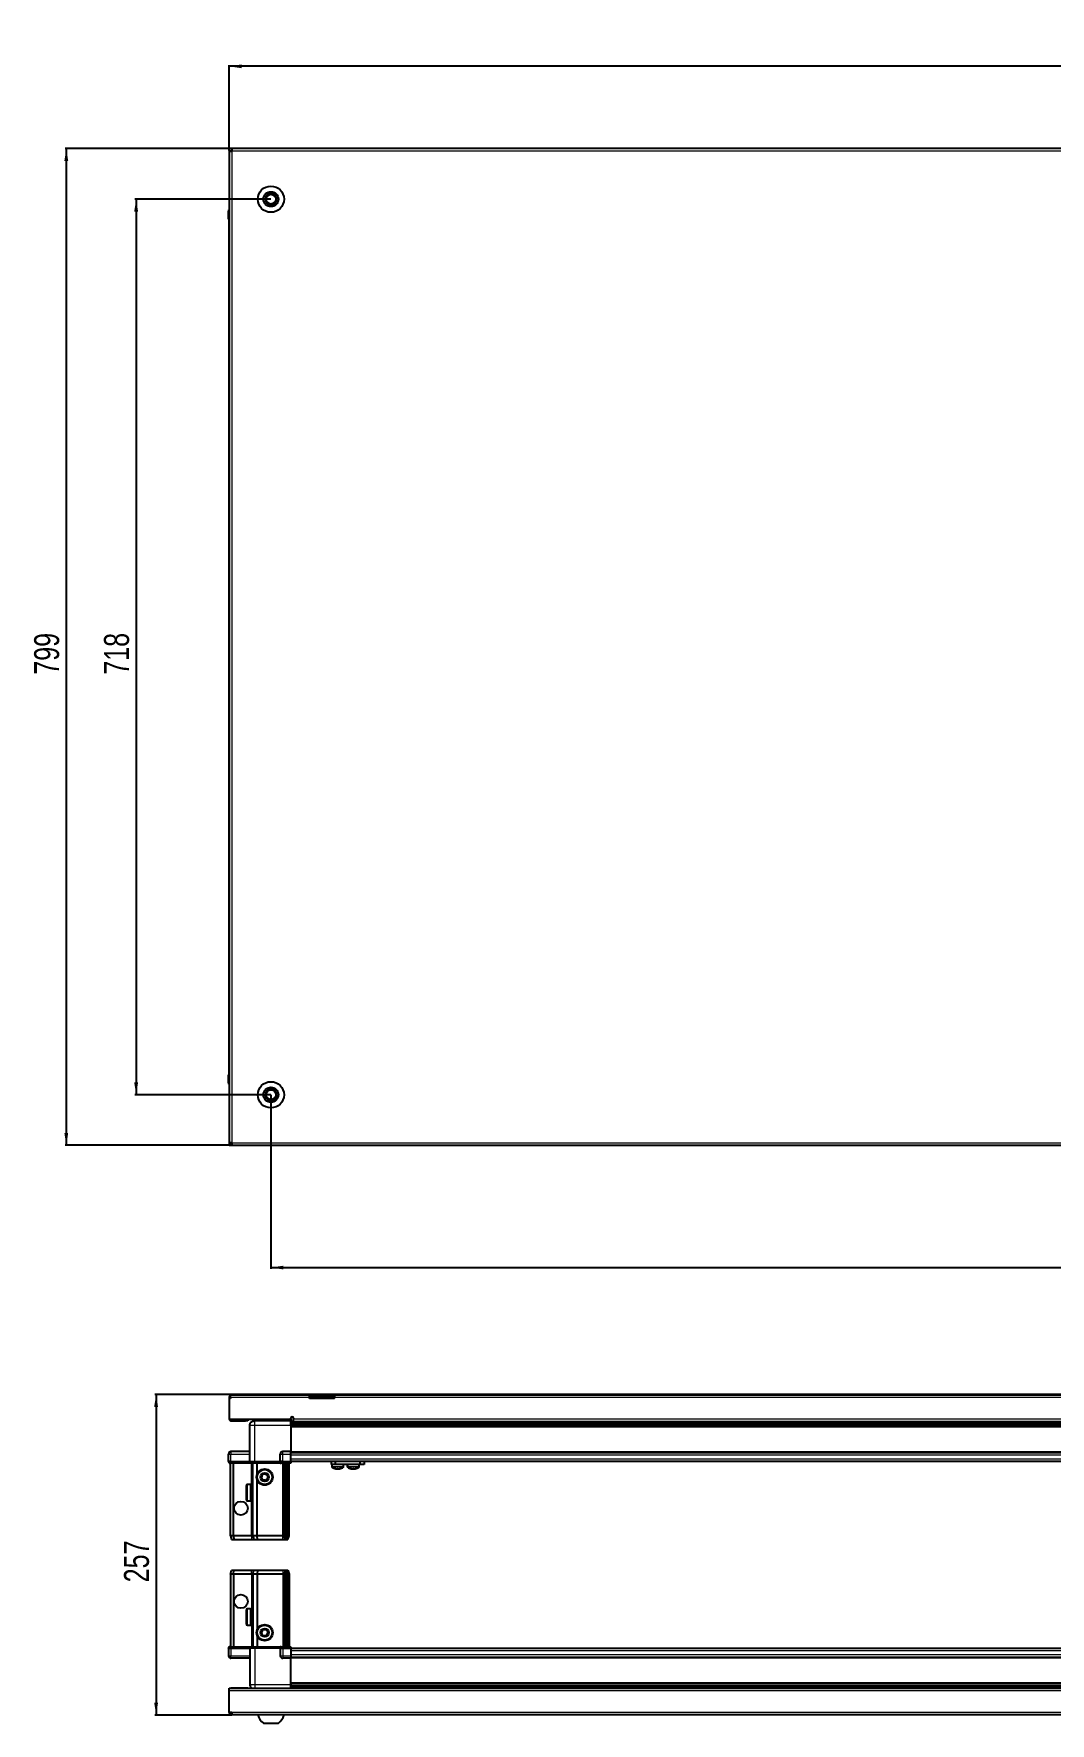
# Model space of a CAD drawing. Header units: millimetres. Extents: x 1256 to 4926, y 584 to 2034.
# Drawn here: x 1256 to 2071, y 584 to 1939 of the extents above; entities that cross this region are included whole.
import ezdxf

# ---------------------------------------------------------------- set-up
doc = ezdxf.new("R2010")
doc.units = ezdxf.units.MM
doc.layers.add('FORMAT', color=7, linetype='Continuous')
doc.styles.add('SLDTEXTSTYLE0', font='TXT', dxfattribs={"width": 0.75})
doc.dimstyles.new('SLDDIMSTYLE0', dxfattribs={"dimtxt": 20, "dimasz": 10, "dimexe": 0, "dimexo": 0.0625, "dimgap": 5, "dimtad": 2, "dimdec": 1, "dimrnd": 1e-09, "dimzin": 12, "dimdsep": 46, "dimtxsty": 'SLDTEXTSTYLE0', "dimsah": 1, "dimcen": 0.09, "dimadec": 0, "dimazin": 3, "dimtfac": 1, "dimtofl": 0, "dimtmove": 0, "dimatfit": 3, "dimfxl": 0, "dimfrac": 2, "dimtolj": 1, "dimtzin": 12, "dimarcsym": 0})

# ---------------------------------------------------------------- blocks, each defined once
blk = doc.blocks.new('_D')
at = {"layer": 'FORMAT'}
for p, q in [((1413, 1846.6), (1281.5, 1846.6)), ((1282.5, 1047.6), (1282.5, 1846.6)), ((1413, 1047.6), (1281.5, 1047.6))]:
    blk.add_line(p, q, dxfattribs=at)
for points in [[(1282.5, 1846.6), (1280.9, 1836.6), (1284, 1836.6)], [(1282.5, 1047.6), (1284, 1057.6), (1280.9, 1057.6)]]:
    blk.add_solid(points, dxfattribs=at)
at = {"layer": 'FORMAT', "insert": (1256.7, 1424.9), "char_height": 20, "attachment_point": 1, "rotation": 90, "style": 'SLDTEXTSTYLE0'}
blk.add_mtext('799', dxfattribs=at)
blk = doc.blocks.new('_D_1')
at = {"layer": 'FORMAT'}
for p, q in [((1413, 1846.6), (1413, 1913.6)), ((2812, 1912.6), (1413, 1912.6)), ((2812, 1846.6), (2812, 1913.6))]:
    blk.add_line(p, q, dxfattribs=at)
for points in [[(1413, 1912.6), (1423, 1911.1), (1423, 1914.1)], [(2812, 1912.6), (2802, 1914.1), (2802, 1911.1)]]:
    blk.add_solid(points, dxfattribs=at)
at = {"layer": 'FORMAT', "insert": (2082.9, 1938.4), "char_height": 20, "attachment_point": 1, "style": 'SLDTEXTSTYLE0'}
blk.add_mtext('1399', dxfattribs=at)
blk = doc.blocks.new('_D_2')
at = {"layer": 'FORMAT'}
for p, q in [((1446.5, 1088.1), (1446.5, 948.6)), ((2778.5, 1088.1), (2778.5, 948.6)), ((1446.5, 949.6), (2778.5, 949.6))]:
    blk.add_line(p, q, dxfattribs=at)
for points in [[(1446.5, 949.6), (1456.5, 948.1), (1456.5, 951.1)], [(2778.5, 949.6), (2768.5, 951.1), (2768.5, 948.1)]]:
    blk.add_solid(points, dxfattribs=at)
at = {"layer": 'FORMAT', "insert": (2082.9, 975.4), "char_height": 20, "attachment_point": 1, "style": 'SLDTEXTSTYLE0'}
blk.add_mtext('1332', dxfattribs=at)
blk = doc.blocks.new('_D_4')
at = {"layer": 'FORMAT'}
for p, q in [((1446.5, 1806.1), (1337.5, 1806.1)), ((1338.5, 1806.1), (1338.5, 1088.1)), ((1446.5, 1088.1), (1337.5, 1088.1))]:
    blk.add_line(p, q, dxfattribs=at)
for points in [[(1338.5, 1806.1), (1336.9, 1796.1), (1340, 1796.1)], [(1338.5, 1088.1), (1340, 1098.1), (1336.9, 1098.1)]]:
    blk.add_solid(points, dxfattribs=at)
at = {"layer": 'FORMAT', "insert": (1312.7, 1424.9), "char_height": 20, "attachment_point": 1, "rotation": 90, "style": 'SLDTEXTSTYLE0'}
blk.add_mtext('718', dxfattribs=at)
blk = doc.blocks.new('_D_9')
at = {"layer": 'FORMAT'}
for p, q in [((2106.7, 847.9), (1353.5, 847.9)), ((1354.5, 847.9), (1354.5, 590.9)), ((1415.1, 590.9), (1353.5, 590.9))]:
    blk.add_line(p, q, dxfattribs=at)
for points in [[(1354.5, 847.9), (1352.9, 837.9), (1356, 837.9)], [(1354.5, 590.9), (1356, 600.9), (1352.9, 600.9)]]:
    blk.add_solid(points, dxfattribs=at)
at = {"layer": 'FORMAT', "insert": (1328.7, 697.3), "char_height": 20, "attachment_point": 1, "rotation": 90, "style": 'SLDTEXTSTYLE0'}
blk.add_mtext('257', dxfattribs=at)

msp = doc.modelspace()

# ---------------------------------------------------------------- linework, layer by layer
at = {"color": 7, "linetype": 'Continuous', "lineweight": 25}
for p, q in [((1412.99, 1845.1), (1412.99, 1846.6)), ((1415.09, 1846.6), (1412.99, 1846.6)), ((1412.99, 1845.1), (1415.09, 1845.1)), ((1412.99, 1845.1), (1412.99, 1844.5)), ((1412.99, 1844.5), (1412.99, 1049.7)), ((1412.99, 1844.5), (1415.09, 1844.5)), ((2809.89, 1846.6), (1415.09, 1846.6)), ((1415.09, 1846.6), (1415.09, 1844.5)), ((1412.49, 1796.6), (1412.49, 1790.1)), ((1412.49, 1790.1), (1412.49, 1796.6)), ((1412.49, 1790.1), (1412.49, 1790.1)), ((1412.99, 1790.1), (1412.49, 1790.1)), ((1412.64, 1790.1), (1412.64, 1104.1)), ((1412.49, 1097.6), (1412.49, 1104.1)), ((1412.49, 1104.1), (1412.49, 1104.1)), ((1412.49, 1104.1), (1412.49, 1104.1)), ((1412.49, 1104.1), (1412.49, 1097.6)), ((1412.99, 1104.1), (1412.49, 1104.1)), ((1412.99, 1096.28), (1412.99, 1096.28)), ((1415.09, 1049.7), (1412.99, 1049.7)), ((1412.99, 1049.7), (1412.99, 1049.1)), ((1412.99, 1049.1), (1412.99, 1047.6)), ((1415.09, 1049.1), (1412.99, 1049.1)), ((1412.99, 1047.6), (1415.09, 1047.6)), ((1415.09, 1049.7), (1415.09, 1047.6)), ((1415.09, 1047.6), (2809.89, 1047.6)), ((1413.99, 845.53), (1412.99, 845.53)), ((1412.99, 845.53), (1412.99, 844.63)), ((1413.99, 844.63), (1412.99, 844.63)), ((1412.99, 844.63), (1412.99, 828.13)), ((1413.99, 845.53), (1413.99, 844.63)), ((1414.59, 847.63), (1477.49, 847.63)), ((1477.49, 845.53), (1477.49, 847.63)), ((1477.49, 847.63), (1487.49, 847.63)), ((1487.49, 846.13), (1477.49, 846.13)), ((1477.49, 844.63), (1477.49, 845.53)), ((1497.49, 844.63), (1477.49, 844.63)), ((1487.49, 847.63), (1497.49, 847.63)), ((1497.49, 846.13), (1487.49, 846.13)), ((1497.49, 847.63), (2727.49, 847.63)), ((1497.49, 847.63), (1497.49, 845.53)), ((1497.49, 844.63), (1497.49, 845.53)), ((1412.99, 828.13), (1462.49, 828.13)), ((1415.09, 826.63), (1425.99, 826.63)), ((1427.99, 826.63), (1425.99, 826.63)), ((1427.99, 828.13), (1427.99, 826.63)), ((1433.24, 828.13), (1433.24, 826.63)), ((1462.49, 826.63), (1433.49, 826.63)), ((1459.74, 826.63), (1459.74, 828.13)), ((1462.49, 828.13), (1462.49, 828.98)), ((1462.49, 828.13), (1462.49, 826.63)), ((1464.49, 828.98), (1464.49, 828.23)), ((1464.49, 826.13), (1464.49, 828.23)), ((1429.49, 794.13), (1429.49, 823.13)), ((1462.49, 825.98), (1486.37, 825.98)), ((2762.49, 824.19), (1462.49, 824.19)), ((2762.49, 824.15), (1462.49, 824.15)), ((1462.49, 823.13), (1462.49, 802.13)), ((1464.49, 826.13), (2099.99, 826.13)), ((1480.99, 826.13), (1480.99, 825.98)), ((1481.15, 826.13), (1481.15, 825.98)), ((1481.36, 826.13), (1481.36, 825.98)), ((1481.91, 826.13), (1481.91, 825.98)), ((1482.32, 826.13), (1482.32, 825.98)), ((1483.21, 826.13), (1483.21, 825.98)), ((1483.79, 826.13), (1483.79, 825.98)), ((1484.93, 826.13), (1484.93, 825.98)), ((1485.63, 826.13), (1485.63, 825.98)), ((1486.37, 825.98), (1486.91, 825.98)), ((1486.91, 826.13), (1486.91, 825.98)), ((1486.91, 825.98), (1487.64, 825.98)), ((1486.91, 825.98), (1486.91, 825.98)), ((1487.09, 826.13), (1487.09, 825.98)), ((1487.59, 826.13), (1487.59, 825.98)), ((1487.64, 826.13), (1487.64, 825.98)), ((1487.64, 825.98), (1488.61, 825.98)), ((1487.64, 825.98), (1487.64, 825.98)), ((1488.61, 825.98), (2736.37, 825.98)), ((1488.93, 826.13), (1488.93, 825.98)), ((1488.95, 826.13), (1488.95, 825.98)), ((1489.64, 826.13), (1489.64, 825.98)), ((1490.82, 826.13), (1490.82, 825.98)), ((1491.43, 826.13), (1491.43, 825.98)), ((1492.38, 826.13), (1492.38, 825.98)), ((1492.84, 826.13), (1492.84, 825.98)), ((1493.47, 826.13), (1493.47, 825.98)), ((1493.72, 826.13), (1493.72, 825.98)), ((1493.96, 826.13), (1493.96, 825.98)), ((1493.99, 826.13), (1493.99, 825.98)), ((1412.49, 794.13), (1412.49, 800.13)), ((1429.49, 802.13), (1414.49, 802.13)), ((1453.99, 794.13), (1453.99, 800.13)), ((1462.49, 802.13), (1455.99, 802.13)), ((1462.49, 800.13), (1462.49, 802.13)), ((1462.49, 801.48), (2102.49, 801.48)), ((1462.49, 794.13), (1462.49, 800.13)), ((1412.49, 794.13), (1412.49, 793.8)), ((1414.49, 794.13), (1412.49, 794.13)), ((1412.49, 794.13), (1412.49, 793.8)), ((1412.49, 794.13), (1412.49, 794.13)), ((1412.49, 793.8), (1412.99, 792.93)), ((1412.49, 793.8), (1412.99, 792.93)), ((1412.99, 792.93), (1414.49, 792.93)), ((1413.99, 734.63), (1413.99, 792.93)), ((1414.49, 794.13), (1429.29, 794.13)), ((1429.29, 792.93), (1414.49, 792.93)), ((1416.49, 734.63), (1416.49, 792.93)), ((1429.29, 794.13), (1429.49, 794.13)), ((1429.49, 792.93), (1429.29, 792.93)), ((1429.49, 794.13), (1429.49, 792.93)), ((1429.49, 794.13), (1433.49, 794.13)), ((1433.49, 792.93), (1429.49, 792.93)), ((1431.99, 734.63), (1431.99, 792.93)), ((1433.49, 794.13), (1453.79, 794.13)), ((1453.79, 792.93), (1433.49, 792.93)), ((1435.49, 784.13), (1435.49, 792.93)), ((1453.79, 794.13), (1453.99, 794.13)), ((1453.99, 792.93), (1453.79, 792.93)), ((1453.99, 794.13), (1453.99, 792.93)), ((1455.99, 794.13), (1453.99, 794.13)), ((1453.99, 794.13), (1455.99, 794.13)), ((1453.99, 792.93), (1454.67, 792.93)), ((1462.49, 792.93), (1454.67, 792.93)), ((1455.99, 794.13), (1462.49, 794.13)), ((1455.99, 793.8), (1462.49, 793.8)), ((1456.99, 734.63), (1456.99, 792.93)), ((1457.99, 734.63), (1457.99, 792.93)), ((1459.49, 734.63), (1459.49, 792.93)), ((1460.99, 734.63), (1460.99, 792.93)), ((1462.49, 794.28), (2102.49, 794.28)), ((1462.49, 794.13), (1462.49, 793.8)), ((1462.49, 793.8), (1462.49, 792.93)), ((1494.94, 791.78), (1494.94, 794.28)), ((1497.94, 791.78), (1494.94, 791.78)), ((1495.29, 791.78), (1495.29, 789.87)), ((1497.94, 794.28), (1497.94, 791.78)), ((1518.14, 791.78), (1497.94, 791.78)), ((1504.79, 789.87), (1504.79, 791.78)), ((1507.74, 791.78), (1507.74, 789.87)), ((1507.79, 791.78), (1507.79, 789.87)), ((1517.29, 789.87), (1517.29, 791.78)), ((1518.14, 791.78), (1518.14, 794.28)), ((1521.14, 791.78), (1518.14, 791.78)), ((1521.14, 794.28), (1521.14, 791.78)), ((1426.79, 763.43), (1426.79, 774.83)), ((1430.49, 775.63), (1427.59, 775.63)), ((1429.99, 775.54), (1430.49, 775.54)), ((1429.99, 775.54), (1429.99, 775.37)), ((1429.99, 775.37), (1430.49, 775.37)), ((1429.99, 774.88), (1430.49, 774.88)), ((1429.99, 774.88), (1429.99, 774.5)), ((1429.99, 774.5), (1430.49, 774.5)), ((1429.99, 773.67), (1430.49, 773.67)), ((1429.99, 773.67), (1429.99, 773.11)), ((1429.99, 773.11), (1430.49, 773.11)), ((1429.99, 772.01), (1430.49, 772.01)), ((1429.99, 772.01), (1429.99, 771.33)), ((1430.49, 775.54), (1430.49, 775.63)), ((1430.49, 775.37), (1430.49, 775.54)), ((1430.49, 774.88), (1430.49, 775.37)), ((1430.49, 774.5), (1430.49, 774.88)), ((1430.49, 773.67), (1430.49, 774.5)), ((1430.49, 773.11), (1430.49, 773.67)), ((1430.59, 773.53), (1430.49, 773.53)), ((1430.49, 772.01), (1430.49, 773.11)), ((1430.49, 771.33), (1430.49, 772.01)), ((1430.59, 772.02), (1430.59, 773.53)), ((1430.59, 764.73), (1430.59, 772.02)), ((1431.47, 772.44), (1430.99, 773.13)), ((1430.99, 765.13), (1430.99, 773.13)), ((1431.96, 773.13), (1431.47, 772.44)), ((1431.47, 765.82), (1431.47, 772.44)), ((1431.99, 773.13), (1431.96, 773.13)), ((1431.96, 765.13), (1431.96, 773.13)), ((1435.49, 734.63), (1435.49, 779.13)), ((1427.59, 762.63), (1430.49, 762.63)), ((1429.99, 771.33), (1430.49, 771.33)), ((1429.99, 770.07), (1430.49, 770.07)), ((1429.99, 770.07), (1429.99, 769.33)), ((1429.99, 769.76), (1430.49, 769.76)), ((1429.99, 769.33), (1430.49, 769.33)), ((1429.99, 768.03), (1430.49, 768.03)), ((1429.99, 768.03), (1429.99, 767.31)), ((1429.99, 767.9), (1430.49, 767.9)), ((1429.99, 767.31), (1430.49, 767.31)), ((1429.99, 766.11), (1430.49, 766.11)), ((1429.99, 766.11), (1429.99, 765.47)), ((1429.99, 765.47), (1430.49, 765.47)), ((1429.99, 764.48), (1430.49, 764.48)), ((1429.99, 764.48), (1429.99, 763.99)), ((1429.99, 763.99), (1430.49, 763.99)), ((1429.99, 763.3), (1430.49, 763.3)), ((1429.99, 763.3), (1429.99, 763.01)), ((1429.99, 763.01), (1430.49, 763.01)), ((1429.99, 762.7), (1430.49, 762.7)), ((1429.99, 762.7), (1429.99, 762.63)), ((1429.99, 762.63), (1430.49, 762.63)), ((1430.49, 770.07), (1430.49, 771.33)), ((1430.49, 769.76), (1430.49, 770.07)), ((1430.49, 768.03), (1430.49, 769.33)), ((1430.49, 767.31), (1430.49, 767.9)), ((1430.49, 766.11), (1430.49, 767.31)), ((1430.49, 765.47), (1430.49, 766.11)), ((1430.49, 764.48), (1430.49, 765.47)), ((1430.49, 764.73), (1430.59, 764.73)), ((1430.49, 763.99), (1430.49, 764.48)), ((1430.49, 763.3), (1430.49, 763.99)), ((1430.49, 763.01), (1430.49, 763.3)), ((1430.49, 762.7), (1430.49, 763.01)), ((1430.49, 762.63), (1430.49, 762.7)), ((1430.49, 762.63), (1430.49, 762.63)), ((1430.99, 765.13), (1431.47, 765.82)), ((1431.47, 765.82), (1431.96, 765.13)), ((1431.96, 765.13), (1431.99, 765.13)), ((1416.49, 734.63), (1413.99, 734.63)), ((1413.99, 734.63), (1414.79, 731.63)), ((1414.79, 731.63), (1416.64, 731.63)), ((1430.99, 734.63), (1416.49, 734.63)), ((1416.49, 734.63), (1416.64, 731.63)), ((1416.64, 731.63), (1430.99, 731.63)), ((1431.99, 734.63), (1430.99, 734.63)), ((1430.99, 731.63), (1432.79, 731.63)), ((1435.49, 734.63), (1431.99, 734.63)), ((1431.99, 734.63), (1432.79, 731.63)), ((1432.79, 731.63), (1435.82, 731.63)), ((1455.99, 734.63), (1435.49, 734.63)), ((1435.82, 731.63), (1435.49, 734.63)), ((1435.82, 731.63), (1455.99, 731.63)), ((1456.99, 734.63), (1455.99, 734.63)), ((1455.99, 731.63), (1457.79, 731.63)), ((1457.99, 734.63), (1456.99, 734.63)), ((1457.79, 731.63), (1456.99, 734.63)), ((1457.79, 731.63), (1458.53, 731.63)), ((1459.49, 734.63), (1457.99, 734.63)), ((1458.53, 731.63), (1457.99, 734.63)), ((1458.53, 731.63), (1459.03, 731.63)), ((1459.03, 731.63), (1459.49, 734.63)), ((1459.03, 731.63), (1460.18, 731.63)), ((1460.99, 734.63), (1459.49, 734.63)), ((1460.18, 731.63), (1460.99, 734.63)), ((1413.99, 703.93), (1414.79, 706.93)), ((1414.79, 706.93), (1416.64, 706.93)), ((1416.49, 703.93), (1416.64, 706.93)), ((1416.64, 706.93), (1430.99, 706.93)), ((1430.99, 706.93), (1432.79, 706.93)), ((1431.99, 703.93), (1432.79, 706.93)), ((1432.79, 706.93), (1435.82, 706.93)), ((1435.82, 706.93), (1435.49, 703.93)), ((1435.82, 706.93), (1455.99, 706.93)), ((1455.99, 706.93), (1457.79, 706.93)), ((1457.79, 706.93), (1456.99, 703.93)), ((1457.79, 706.93), (1458.53, 706.93)), ((1458.53, 706.93), (1457.99, 703.93)), ((1458.53, 706.93), (1459.03, 706.93)), ((1459.03, 706.93), (1459.49, 703.93)), ((1459.03, 706.93), (1460.18, 706.93)), ((1460.18, 706.93), (1460.99, 703.93)), ((1413.99, 703.93), (1413.99, 645.63)), ((1416.49, 703.93), (1413.99, 703.93)), ((1416.49, 703.93), (1416.49, 645.63)), ((1430.99, 703.93), (1416.49, 703.93)), ((1431.99, 703.93), (1430.99, 703.93)), ((1435.49, 703.93), (1431.99, 703.93)), ((1431.99, 703.93), (1431.99, 645.63)), ((1435.49, 703.93), (1435.49, 659.43)), ((1455.99, 703.93), (1435.49, 703.93)), ((1456.99, 703.93), (1455.99, 703.93)), ((1456.99, 703.93), (1456.99, 645.63)), ((1457.99, 703.93), (1456.99, 703.93)), ((1457.99, 703.93), (1457.99, 645.63)), ((1459.49, 703.93), (1457.99, 703.93)), ((1459.49, 703.93), (1459.49, 645.63)), ((1460.99, 703.93), (1459.49, 703.93)), ((1460.99, 703.93), (1460.99, 645.63)), ((1426.79, 663.73), (1426.79, 675.13)), ((1429.99, 675.93), (1427.59, 675.93)), ((1429.99, 675.93), (1429.99, 675.92)), ((1429.99, 675.92), (1430.49, 675.92)), ((1429.99, 675.74), (1430.49, 675.74)), ((1429.99, 675.74), (1429.99, 675.52)), ((1429.99, 675.52), (1430.49, 675.52)), ((1429.99, 674.94), (1430.49, 674.94)), ((1429.99, 674.94), (1429.99, 674.52)), ((1429.99, 674.52), (1430.49, 674.52)), ((1429.99, 673.61), (1430.49, 673.61)), ((1429.99, 673.61), (1429.99, 673.02)), ((1429.99, 673.02), (1430.49, 673.02)), ((1429.99, 671.87), (1430.49, 671.87)), ((1429.99, 671.87), (1429.99, 671.17)), ((1429.99, 671.17), (1430.49, 671.17)), ((1429.99, 669.88), (1430.49, 669.88)), ((1429.99, 669.88), (1429.99, 669.15)), ((1429.99, 669.74), (1430.49, 669.74)), ((1429.99, 669.24), (1430.49, 669.24)), ((1429.99, 669.15), (1430.49, 669.15)), ((1429.99, 667.86), (1430.49, 667.86)), ((1429.99, 667.86), (1429.99, 667.15)), ((1429.99, 667.15), (1430.49, 667.15)), ((1429.99, 665.99), (1430.49, 665.99)), ((1429.99, 665.99), (1429.99, 665.38)), ((1429.99, 665.38), (1430.49, 665.38)), ((1429.99, 664.45), (1430.49, 664.45)), ((1429.99, 664.45), (1429.99, 664.01)), ((1429.99, 664.01), (1430.49, 664.01)), ((1430.49, 675.74), (1430.49, 675.92)), ((1430.49, 675.52), (1430.49, 675.74)), ((1430.49, 674.94), (1430.49, 675.52)), ((1430.49, 674.52), (1430.49, 674.94)), ((1430.49, 673.61), (1430.49, 674.52)), ((1430.59, 673.83), (1430.49, 673.83)), ((1430.49, 673.02), (1430.49, 673.61)), ((1430.49, 671.87), (1430.49, 673.02)), ((1430.49, 671.17), (1430.49, 671.87)), ((1430.49, 669.88), (1430.49, 671.17)), ((1430.49, 669.74), (1430.49, 669.88)), ((1430.49, 669.15), (1430.49, 669.24)), ((1430.49, 667.86), (1430.49, 669.15)), ((1430.49, 667.15), (1430.49, 667.86)), ((1430.49, 665.99), (1430.49, 667.15)), ((1430.49, 665.38), (1430.49, 665.99)), ((1430.49, 664.45), (1430.49, 665.38)), ((1430.49, 665.03), (1430.59, 665.03)), ((1430.49, 664.01), (1430.49, 664.45)), ((1430.49, 663.4), (1430.49, 664.01)), ((1430.59, 665.03), (1430.59, 673.83)), ((1431.47, 672.74), (1430.99, 673.43)), ((1430.99, 665.43), (1430.99, 673.43)), ((1430.99, 665.43), (1431.47, 666.12)), ((1431.96, 673.43), (1431.47, 672.74)), ((1431.47, 666.12), (1431.47, 672.74)), ((1431.47, 666.12), (1431.96, 665.43)), ((1431.99, 673.43), (1431.96, 673.43)), ((1431.96, 665.43), (1431.96, 673.43)), ((1431.96, 665.43), (1431.99, 665.43)), ((1427.59, 662.93), (1429.99, 662.93)), ((1429.99, 663.4), (1430.49, 663.4)), ((1429.99, 663.4), (1429.99, 663.17)), ((1429.99, 663.17), (1430.49, 663.17)), ((1429.99, 662.95), (1430.49, 662.95)), ((1429.99, 662.95), (1429.99, 662.93)), ((1429.99, 662.94), (1430.49, 662.94)), ((1430.49, 663.17), (1430.49, 663.4)), ((1430.49, 662.95), (1430.49, 663.17)), ((1430.49, 662.94), (1430.49, 662.95)), ((1435.49, 654.43), (1435.49, 645.63)), ((1412.99, 645.63), (1412.49, 644.76)), ((1412.49, 644.43), (1412.49, 644.76)), ((1412.49, 644.43), (1414.49, 644.43)), ((1412.49, 644.43), (1412.49, 638.43)), ((1414.49, 645.63), (1412.99, 645.63)), ((1414.49, 645.63), (1429.29, 645.63)), ((1429.29, 644.43), (1414.49, 644.43)), ((1414.49, 644.43), (1429.29, 644.43)), ((1429.29, 645.63), (1429.49, 645.63)), ((1429.49, 644.43), (1429.29, 644.43)), ((1429.49, 644.43), (1429.49, 645.63)), ((1429.49, 645.63), (1433.49, 645.63)), ((1433.49, 644.43), (1429.49, 644.43)), ((1429.49, 644.43), (1429.49, 615.43)), ((1433.49, 645.63), (1453.79, 645.63)), ((1453.79, 644.43), (1433.49, 644.43)), ((1453.79, 645.63), (1453.99, 645.63)), ((1453.99, 644.43), (1453.79, 644.43)), ((1453.99, 644.43), (1453.99, 645.63)), ((1454.67, 645.63), (1453.99, 645.63)), ((1453.99, 644.43), (1455.99, 644.43)), ((1453.99, 644.43), (1453.99, 638.43)), ((1454.67, 645.63), (1462.49, 645.63)), ((1462.49, 644.76), (1455.99, 644.76)), ((1462.49, 644.43), (1455.99, 644.43)), ((1455.99, 644.43), (1462.49, 644.43)), ((1462.49, 645.63), (1462.49, 644.76)), ((1462.49, 644.76), (1462.49, 644.76)), ((1462.49, 644.43), (1462.49, 644.76)), ((1462.49, 644.43), (1462.49, 644.43)), ((1462.49, 644.43), (1462.49, 638.43)), ((2102.49, 644.28), (1462.49, 644.28)), ((1462.49, 638.43), (1462.49, 636.43)), ((2102.49, 637.08), (1462.49, 637.08)), ((1429.49, 636.43), (1414.49, 636.43)), ((1462.49, 636.43), (1455.99, 636.43)), ((1462.49, 615.43), (1462.49, 636.43)), ((1412.99, 610.33), (1412.99, 612.43)), ((1412.99, 612.43), (2811.99, 612.43)), ((1412.99, 593.03), (1412.99, 610.33)), ((1427.99, 612.53), (1415.09, 612.53)), ((1427.99, 612.53), (1427.99, 612.43)), ((1462.34, 612.43), (1462.34, 615.43)), ((1462.49, 614.41), (2762.49, 614.41)), ((1462.49, 614.37), (2762.49, 614.37)), ((1486.37, 612.58), (1462.49, 612.58)), ((1480.99, 612.43), (1480.99, 612.58)), ((1481.03, 612.43), (1481.03, 612.58)), ((1481.3, 612.43), (1481.3, 612.58)), ((1481.56, 612.43), (1481.56, 612.58)), ((1482.21, 612.43), (1482.21, 612.58)), ((1482.67, 612.43), (1482.67, 612.58)), ((1483.64, 612.43), (1483.64, 612.58)), ((1484.26, 612.43), (1484.26, 612.58)), ((1485.45, 612.43), (1485.45, 612.58)), ((1486.11, 612.43), (1486.11, 612.58)), ((1486.16, 612.43), (1486.16, 612.58)), ((1487.45, 612.58), (1486.37, 612.58)), ((1488.19, 612.58), (1487.45, 612.58)), ((1487.45, 612.43), (1487.45, 612.58)), ((1487.45, 612.58), (1487.45, 612.58)), ((1487.47, 612.43), (1487.47, 612.58)), ((1487.96, 612.43), (1487.96, 612.58)), ((1488.19, 612.43), (1488.19, 612.58)), ((1488.61, 612.58), (1488.19, 612.58)), ((1488.19, 612.58), (1488.19, 612.58)), ((2736.37, 612.58), (1488.61, 612.58)), ((1489.46, 612.43), (1489.46, 612.58)), ((1490.15, 612.43), (1490.15, 612.58)), ((1491.28, 612.43), (1491.28, 612.58)), ((1491.86, 612.43), (1491.86, 612.58)), ((1492.73, 612.43), (1492.73, 612.58)), ((1493.13, 612.43), (1493.13, 612.58)), ((1493.66, 612.43), (1493.66, 612.58)), ((1493.85, 612.43), (1493.85, 612.58)), ((1493.99, 612.43), (1493.99, 612.58)), ((1415.09, 593.03), (1412.99, 593.03)), ((1415.09, 593.03), (1415.09, 590.93)), ((2809.89, 590.93), (1415.09, 590.93)), ((1440.49, 584.33), (1452.49, 584.33))]:
    msp.add_line(p, q, dxfattribs=at)
at = {"color": 8, "linetype": 'Continuous', "lineweight": 18}
for p, q in [((2809.89, 1844.5), (1415.09, 1844.5)), ((1415.09, 1844.5), (1415.09, 1049.7)), ((1412.99, 1796.6), (1412.49, 1796.6)), ((1412.99, 1097.6), (1412.49, 1097.6)), ((1415.09, 1049.7), (2809.89, 1049.7)), ((1477.49, 845.53), (1413.99, 845.53)), ((1487.49, 846.13), (1487.49, 847.63)), ((2727.49, 845.53), (1497.49, 845.53)), ((1415.09, 828.13), (1415.09, 826.63)), ((1425.99, 826.63), (1425.99, 828.13)), ((1462.49, 826.63), (1464.49, 826.63)), ((1464.49, 828.23), (2099.99, 828.23)), ((1433.49, 823.13), (1462.49, 823.13)), ((1433.49, 794.13), (1433.49, 823.13)), ((2762.49, 825.4), (1462.49, 825.4)), ((1462.49, 822.95), (2762.49, 822.95)), ((2762.49, 821.53), (1462.49, 821.53)), ((1412.49, 800.13), (1414.49, 800.13)), ((1414.49, 802.13), (1414.49, 800.13)), ((1414.49, 794.13), (1414.49, 800.13)), ((1414.49, 800.13), (1429.49, 800.13)), ((1453.99, 800.13), (1455.99, 800.13)), ((1455.99, 800.13), (1455.99, 802.13)), ((1455.99, 800.13), (1462.49, 800.13)), ((1455.99, 794.13), (1455.99, 800.13)), ((1462.49, 802.13), (2102.49, 802.13)), ((1462.49, 799.48), (2102.49, 799.48)), ((1414.49, 794.13), (1414.49, 792.93)), ((1429.29, 792.93), (1429.29, 794.13)), ((1430.99, 773.13), (1430.99, 792.93)), ((1433.49, 794.13), (1433.49, 792.93)), ((1453.79, 792.93), (1453.79, 794.13)), ((1455.99, 794.13), (1455.99, 793.8)), ((1455.99, 734.63), (1455.99, 792.93)), ((1462.49, 796.28), (2102.49, 796.28)), ((1504.79, 789.87), (1495.29, 789.87)), ((1504.59, 789.51), (1495.48, 789.51)), ((1507.79, 789.87), (1507.74, 789.87)), ((1517.29, 789.87), (1507.79, 789.87)), ((1507.98, 789.51), (1507.93, 789.51)), ((1517.09, 789.51), (1507.98, 789.51)), ((1427.59, 762.63), (1427.59, 775.63)), ((1430.99, 734.63), (1430.99, 765.13)), ((1430.99, 734.63), (1430.99, 731.63)), ((1455.99, 731.63), (1455.99, 734.63)), ((1430.99, 703.93), (1430.99, 706.93)), ((1455.99, 706.93), (1455.99, 703.93)), ((1430.99, 703.93), (1430.99, 673.43)), ((1455.99, 703.93), (1455.99, 645.63)), ((1427.59, 662.93), (1427.59, 675.93)), ((1430.99, 665.43), (1430.99, 645.63)), ((1412.49, 638.43), (1414.49, 638.43)), ((1414.49, 644.43), (1414.49, 645.63)), ((1414.49, 644.43), (1414.49, 638.43)), ((1414.49, 638.43), (1429.49, 638.43)), ((1414.49, 636.43), (1414.49, 638.43)), ((1429.29, 644.43), (1429.29, 645.63)), ((1433.49, 644.43), (1433.49, 645.63)), ((1433.49, 644.43), (1433.49, 615.43)), ((1453.79, 644.43), (1453.79, 645.63)), ((1453.99, 638.43), (1455.99, 638.43)), ((1455.99, 644.43), (1455.99, 644.76)), ((1455.99, 644.43), (1455.99, 638.43)), ((1455.99, 638.43), (1462.49, 638.43)), ((1455.99, 638.43), (1455.99, 636.43)), ((1462.49, 644.43), (1462.49, 644.76)), ((2102.49, 642.28), (1462.49, 642.28)), ((2102.49, 639.08), (1462.49, 639.08)), ((2102.49, 636.43), (1462.49, 636.43)), ((2811.99, 610.33), (1412.99, 610.33)), ((1415.09, 612.43), (1415.09, 612.53)), ((1433.49, 615.43), (1462.49, 615.43)), ((1462.49, 617.03), (2762.49, 617.03)), ((2762.49, 615.61), (1462.49, 615.61)), ((1462.49, 613.17), (2762.49, 613.17)), ((2809.89, 593.03), (1415.09, 593.03))]:
    msp.add_line(p, q, dxfattribs=at)
at = {"color": 7, "linetype": 'Continuous', "lineweight": 25, "flags": 128}
msp.add_lwpolyline([(1415.09, 612.53), (1414.68, 612.49), (1414.45, 612.43)], dxfattribs=at)
at = {"color": 7, "linetype": 'Continuous', "lineweight": 25}
for centre, radius in [((1446.49, 1806.1), 10.5), ((1446.49, 1806.1), 6), ((1446.49, 1806.1), 3.9), ((1446.49, 1088.1), 10.5), ((1446.49, 1088.1), 6), ((1446.49, 1088.1), 3.9), ((1441.49, 781.63), 6.5), ((1441.49, 781.63), 3.46), ((1422.49, 756.63), 5.5), ((1422.49, 681.93), 5.5), ((1441.49, 656.93), 6.5), ((1441.49, 656.93), 3.46)]:
    msp.add_circle(centre, radius, dxfattribs=at)
at = {"color": 8, "linetype": 'Continuous', "lineweight": 18}
for centre in [(1441.49, 781.63), (1441.49, 656.93)]:
    msp.add_circle(centre, 5.7, dxfattribs=at)
at = {"color": 7, "linetype": 'Continuous', "lineweight": 25}
for centre, radius, start, end in [((1446.49, 1806.1), 4.62, 120, 180), ((1446.49, 1806.1), 4.62, 180, 240), ((1446.49, 1806.1), 4.62, 60, 120), ((1446.49, 1806.1), 4.62, 240, 300), ((1446.49, 1806.1), 4.62, 0, 60), ((1446.49, 1806.1), 4.62, 300, 0), ((1414.49, 1796.6), 2, 138.57492, 180), ((1414.49, 1796.6), 2, 138.59038, 180), ((1414.49, 1097.6), 2, 180, 221.39416), ((1446.49, 1088.1), 4.62, 120, 180), ((1446.49, 1088.1), 4.62, 180, 240), ((1446.49, 1088.1), 4.62, 60, 120), ((1446.49, 1088.1), 4.62, 240, 300), ((1446.49, 1088.1), 4.62, 0, 60), ((1446.49, 1088.1), 4.62, 300, 0), ((1415.09, 828.73), 2.1, 196.60155, 270), ((1463.49, 828.98), 1, 0, 180), ((1414.49, 800.13), 2, 90, 180), ((1455.99, 800.13), 2, 90, 180), ((1495.74, 789.87), 0.45, 180, 235.28209), ((1500.04, 796.08), 8, 235.28209, 258.9392), ((1500.04, 796.08), 8, 281.00757, 304.71791), ((1504.34, 789.87), 0.45, 304.71791, 0), ((1508.19, 789.87), 0.45, 180, 235.28209), ((1508.24, 789.87), 0.45, 180, 235.28209), ((1512.49, 796.08), 8, 235.28209, 256.54113), ((1512.54, 796.08), 8, 235.28209, 259.06255), ((1512.54, 796.08), 8, 280.87532, 304.71791), ((1516.84, 789.87), 0.45, 304.71791, 0), ((1427.59, 774.83), 0.8, 90, 180), ((1430.99, 773.53), 0.4, 180, 270), ((1441.49, 781.63), 2.5, 134.92207, 194.92207), ((1441.49, 781.63), 2.5, 194.92207, 254.92207), ((1441.49, 781.63), 2.5, 74.92207, 134.92207), ((1441.49, 781.63), 2.5, 254.92207, 314.92207), ((1441.49, 781.63), 2.5, 14.92207, 74.92207), ((1441.49, 781.63), 2.5, 314.92207, 14.92207), ((1427.59, 763.43), 0.8, 180, 270), ((1430.99, 764.73), 0.4, 90, 180), ((1427.59, 675.13), 0.8, 90, 180), ((1427.59, 663.73), 0.8, 180, 270), ((1430.99, 673.83), 0.4, 180, 270), ((1430.99, 665.03), 0.4, 90, 180), ((1441.49, 656.93), 2.5, 147.37605, 207.37605), ((1441.49, 656.93), 2.5, 207.37605, 267.37605), ((1441.49, 656.93), 2.5, 87.37605, 147.37605), ((1441.49, 656.93), 2.5, 267.37605, 327.37605), ((1441.49, 656.93), 2.5, 27.37605, 87.37605), ((1441.49, 656.93), 2.5, 327.37605, 27.37605), ((1414.49, 638.43), 2, 180, 270), ((1455.99, 638.43), 2, 180, 270), ((1415.09, 593.03), 2.1, 180, 270), ((1415.09, 593.03), 0.6, 180, 270), ((1447.51, 593.95), 11.91, 194.70035, 233.8734), ((1445.46, 593.95), 11.91, 306.1266, 345.29965)]:
    msp.add_arc(centre, radius, start, end, dxfattribs=at)
for centre, start_param, end_param in [((1455.99, 790.33), 0, 0.7227342), ((1455.99, 648.23), 2.4188584, 3.1415927)]:
    msp.add_ellipse(centre, major_axis=(0, 3.46), ratio=0.5773503, start_param=start_param, end_param=end_param, dxfattribs=at)
for points, knots in [([(1441.87, 1806.1), (1442.2, 1806.68), (1442.77, 1807.66), (1443.59, 1809.08), (1444, 1809.79), (1444.18, 1810.1)], [0, 0, 0, 0, 0.4391308, 0.7513783, 1, 1, 1, 1]), ([(1444.18, 1802.1), (1443.85, 1802.68), (1443.28, 1803.66), (1442.46, 1805.08), (1442.05, 1805.79), (1441.87, 1806.1)], [0, 0, 0, 0, 0.4391308, 0.7513783, 1, 1, 1, 1]), ([(1444.18, 1810.1), (1444.38, 1810.1), (1445.08, 1810.1), (1446.39, 1810.1), (1447.78, 1810.1), (1448.53, 1810.1), (1448.8, 1810.1)], [0, 0, 0, 0, 0.1393293, 0.4852696, 0.8163565, 1, 1, 1, 1]), ([(1448.8, 1802.1), (1448.53, 1802.1), (1447.78, 1802.1), (1446.39, 1802.1), (1445.08, 1802.1), (1444.38, 1802.1), (1444.18, 1802.1)], [0, 0, 0, 0, 0.1836435, 0.5147304, 0.8606707, 1, 1, 1, 1]), ([(1448.8, 1810.1), (1449.13, 1809.53), (1449.69, 1808.55), (1450.52, 1807.13), (1450.93, 1806.42), (1451.11, 1806.1)], [0, 0, 0, 0, 0.4391308, 0.7513783, 1, 1, 1, 1]), ([(1451.11, 1806.1), (1450.78, 1805.53), (1450.21, 1804.55), (1449.39, 1803.13), (1448.98, 1802.42), (1448.8, 1802.1)], [0, 0, 0, 0, 0.4391308, 0.7513783, 1, 1, 1, 1]), ([(1441.87, 1088.1), (1442.2, 1088.68), (1442.77, 1089.66), (1443.59, 1091.08), (1444, 1091.79), (1444.18, 1092.1)], [0, 0, 0, 0, 0.4391308, 0.7513783, 1, 1, 1, 1]), ([(1444.18, 1084.1), (1443.85, 1084.68), (1443.28, 1085.66), (1442.46, 1087.08), (1442.05, 1087.79), (1441.87, 1088.1)], [0, 0, 0, 0, 0.4391308, 0.7513783, 1, 1, 1, 1]), ([(1444.18, 1092.1), (1444.38, 1092.1), (1445.08, 1092.1), (1446.39, 1092.1), (1447.78, 1092.1), (1448.53, 1092.1), (1448.8, 1092.1)], [0, 0, 0, 0, 0.1393293, 0.4852696, 0.8163565, 1, 1, 1, 1]), ([(1448.8, 1084.1), (1448.53, 1084.1), (1447.78, 1084.1), (1446.39, 1084.1), (1445.08, 1084.1), (1444.38, 1084.1), (1444.18, 1084.1)], [0, 0, 0, 0, 0.1836435, 0.5147304, 0.8606707, 1, 1, 1, 1]), ([(1448.8, 1092.1), (1449.13, 1091.53), (1449.69, 1090.55), (1450.52, 1089.13), (1450.93, 1088.42), (1451.11, 1088.1)], [0, 0, 0, 0, 0.4391308, 0.7513783, 1, 1, 1, 1]), ([(1451.11, 1088.1), (1450.78, 1087.53), (1450.21, 1086.55), (1449.39, 1085.13), (1448.98, 1084.42), (1448.8, 1084.1)], [0, 0, 0, 0, 0.4391308, 0.7513783, 1, 1, 1, 1]), ([(1414.59, 847.54), (1414.51, 847.53), (1414.19, 847.48), (1413.7, 847.15), (1413.23, 846.6), (1413.02, 846.02), (1413, 845.66), (1412.99, 845.53)], [0, 0, 0, 0, 0.0892624, 0.3475085, 0.6057515, 0.8639944, 1, 1, 1, 1]), ([(1413.99, 845.53), (1414.03, 845.78), (1414.12, 846.28), (1414.26, 846.92), (1414.39, 847.38), (1414.5, 847.6), (1414.57, 847.62), (1414.59, 847.63)], [0, 0, 0, 0, 0.2302553, 0.4485219, 0.6667858, 0.8850496, 1, 1, 1, 1]), ([(1429.49, 823.13), (1429.54, 823.57), (1429.61, 824.25), (1430.04, 825.06), (1430.5, 825.62), (1431.06, 826.08), (1431.87, 826.51), (1432.55, 826.58), (1432.99, 826.63)], [0, 0, 0, 0, 0.2394568, 0.3683607, 0.5, 0.6316393, 0.7605432, 1, 1, 1, 1]), ([(1433.49, 826.63), (1433.42, 826.63), (1433.29, 826.63), (1433.13, 826.63), (1433.01, 826.63), (1433, 826.63), (1432.99, 826.63)], [0, 0, 0, 0, 0.2493943, 0.5003335, 0.7501667, 1, 1, 1, 1]), ([(1462.49, 823.13), (1462.49, 823.52), (1462.49, 824.31), (1462.49, 825.36), (1462.49, 826.15), (1462.49, 826.57), (1462.49, 826.61), (1462.49, 826.63)], [0, 0, 0, 0, 0.2146939, 0.4293877, 0.6440816, 0.8587754, 1, 1, 1, 1]), ([(1498.54, 788.23), (1498.54, 788.23), (1498.54, 788.22), (1498.4, 788.25), (1498.22, 788.31), (1498.07, 788.36), (1498, 788.39), (1497.99, 788.4), (1497.99, 788.4), (1498, 788.4), (1498.02, 788.4), (1498.09, 788.39), (1498.38, 788.32), (1498.76, 788.25), (1499.17, 788.22), (1499.45, 788.24), (1499.6, 788.31), (1499.71, 788.38), (1499.78, 788.4), (1499.8, 788.4), (1499.83, 788.4), (1499.85, 788.4), (1499.89, 788.4), (1499.99, 788.36), (1500.15, 788.3), (1500.37, 788.24), (1500.67, 788.22), (1501.01, 788.24), (1501.32, 788.29), (1501.56, 788.34), (1501.68, 788.37), (1501.76, 788.38), (1501.81, 788.4), (1501.85, 788.4), (1501.86, 788.4), (1501.87, 788.4), (1501.87, 788.4)], [0, 0, 0, 0, 0.0260981, 0.0798373, 0.1372046, 0.1783571, 0.1990393, 0.2033396, 0.2076895, 0.2107229, 0.2145438, 0.2214795, 0.2486016, 0.3557772, 0.404897, 0.4544227, 0.54605, 0.5914038, 0.5971187, 0.6013251, 0.6043817, 0.6074438, 0.6119905, 0.6242286, 0.6785193, 0.7597502, 0.8043048, 0.8490258, 0.923625, 0.9513598, 0.9687075, 0.9799959, 0.9911421, 0.9954732, 0.998845, 1, 1, 1, 1]), ([(1501.87, 788.4), (1501.88, 788.4), (1501.88, 788.4), (1501.89, 788.4), (1501.84, 788.36), (1501.7, 788.3), (1501.56, 788.24), (1501.51, 788.22), (1501.55, 788.23), (1501.57, 788.23)], [0, 0, 0, 0, 0.0151829, 0.0365363, 0.0956997, 0.3601423, 0.6752387, 0.8745348, 1, 1, 1, 1]), ([(1511.02, 788.23), (1511.03, 788.23), (1511.05, 788.22), (1510.91, 788.27), (1510.75, 788.33), (1510.63, 788.39), (1510.63, 788.4), (1510.63, 788.4), (1510.65, 788.4), (1510.67, 788.4), (1510.76, 788.38), (1511.1, 788.3), (1511.52, 788.23), (1511.96, 788.22), (1512.18, 788.25), (1512.35, 788.31), (1512.47, 788.36), (1512.55, 788.39), (1512.6, 788.4), (1512.62, 788.4), (1512.64, 788.4), (1512.67, 788.4), (1512.73, 788.39), (1512.86, 788.32), (1513.01, 788.25), (1513.32, 788.22), (1513.7, 788.24), (1514.09, 788.31), (1514.39, 788.38), (1514.5, 788.4), (1514.52, 788.4), (1514.53, 788.4), (1514.54, 788.4), (1514.54, 788.4), (1514.48, 788.36), (1514.3, 788.3), (1514.1, 788.24), (1514.06, 788.23), (1514.05, 788.23)], [0, 0, 0, 0, 0.0283629, 0.0806823, 0.1383562, 0.1672924, 0.1709175, 0.1737955, 0.1766977, 0.1800498, 0.1863992, 0.2130773, 0.319019, 0.3539804, 0.3992833, 0.4476446, 0.4823368, 0.4997721, 0.5033973, 0.5070643, 0.5096216, 0.5128427, 0.5186896, 0.5415539, 0.6319042, 0.6733129, 0.7150637, 0.7923067, 0.8305407, 0.8353583, 0.8389044, 0.8414812, 0.8440625, 0.8478955, 0.8582124, 0.9039802, 0.9724588, 1, 1, 1, 1]), ([(1438.7, 782.38), (1439.07, 782.75), (1439.75, 783.43), (1440.43, 784.1), (1440.75, 784.42)], [0, 0, 0, 0, 0.5346859, 1, 1, 1, 1]), ([(1439.44, 779.59), (1439.36, 779.93), (1439.14, 780.72), (1438.89, 781.68), (1438.73, 782.26), (1438.7, 782.38)], [0, 0, 0, 0, 0.36290056, 0.86687533, 1, 1, 1, 1]), ([(1442.23, 778.84), (1441.73, 778.98), (1440.8, 779.23), (1439.88, 779.48), (1439.44, 779.59)], [0, 0, 0, 0, 0.5346859, 1, 1, 1, 1]), ([(1440.75, 784.42), (1441.24, 784.29), (1442.17, 784.04), (1443.1, 783.79), (1443.53, 783.67)], [0, 0, 0, 0, 0.53468586, 1, 1, 1, 1]), ([(1444.28, 780.88), (1443.91, 780.52), (1443.23, 779.83), (1442.55, 779.16), (1442.23, 778.84)], [0, 0, 0, 0, 0.5346859, 1, 1, 1, 1]), ([(1443.53, 783.67), (1443.56, 783.55), (1443.72, 782.97), (1443.98, 782.01), (1444.19, 781.21), (1444.28, 780.88)], [0, 0, 0, 0, 0.1331247, 0.6370994, 1, 1, 1, 1]), ([(1438.6, 657.06), (1438.88, 657.5), (1439.4, 658.31), (1439.92, 659.12), (1440.16, 659.49)], [0, 0, 0, 0, 0.5346859, 1, 1, 1, 1]), ([(1439.93, 654.5), (1439.87, 654.61), (1439.6, 655.14), (1439.14, 656.03), (1438.76, 656.76), (1438.6, 657.06)], [0, 0, 0, 0, 0.1331247, 0.6370994, 1, 1, 1, 1]), ([(1442.82, 654.37), (1442.3, 654.39), (1441.34, 654.44), (1440.38, 654.48), (1439.93, 654.5)], [0, 0, 0, 0, 0.5346859, 1, 1, 1, 1]), ([(1440.16, 659.49), (1440.68, 659.47), (1441.64, 659.43), (1442.6, 659.38), (1443.04, 659.36)], [0, 0, 0, 0, 0.5346859, 1, 1, 1, 1]), ([(1444.37, 656.8), (1444.09, 656.36), (1443.57, 655.55), (1443.06, 654.74), (1442.82, 654.37)], [0, 0, 0, 0, 0.53468586, 1, 1, 1, 1]), ([(1443.04, 659.36), (1443.2, 659.06), (1443.58, 658.33), (1444.04, 657.44), (1444.31, 656.91), (1444.37, 656.8)], [0, 0, 0, 0, 0.3629006, 0.8668753, 1, 1, 1, 1]), ([(1429.49, 615.43), (1429.54, 614.99), (1429.61, 614.31), (1430.04, 613.5), (1430.5, 612.95), (1430.9, 612.58), (1431.16, 612.45), (1431.21, 612.43)], [0, 0, 0, 0, 0.3630185, 0.5584377, 0.7580039, 0.9575702, 1, 1, 1, 1]), ([(1462.49, 615.43), (1462.49, 615.04), (1462.49, 614.24), (1462.49, 613.23), (1462.49, 612.6), (1462.49, 612.44), (1462.49, 612.43)], [0, 0, 0, 0, 0.3255201, 0.6510403, 0.9765604, 1, 1, 1, 1])]:
    msp.add_open_spline(points, degree=3, knots=knots, dxfattribs=at)
at = {"color": 8, "linetype": 'Continuous', "lineweight": 18}
for points, knots in [([(1433.49, 823.13), (1433.49, 823.57), (1433.49, 824.25), (1433.49, 825.06), (1433.49, 825.62), (1433.49, 826.08), (1433.49, 826.51), (1433.49, 826.58), (1433.49, 826.63)], [0, 0, 0, 0, 0.2394568, 0.3683607, 0.5, 0.6316393, 0.7605432, 1, 1, 1, 1]), ([(1433.49, 615.43), (1433.49, 614.99), (1433.49, 614.31), (1433.49, 613.5), (1433.49, 612.95), (1433.49, 612.58), (1433.49, 612.45), (1433.49, 612.43)], [0, 0, 0, 0, 0.3630185, 0.5584377, 0.7580039, 0.9575702, 1, 1, 1, 1])]:
    msp.add_open_spline(points, degree=3, knots=knots, dxfattribs=at)
for points in [[(1429.49, 823.13), (1429.55, 823.13), (1429.67, 823.13), (1430.59, 823.13), (1431.92, 823.13), (1432.96, 823.13), (1433.49, 823.13)], [(1429.49, 615.43), (1429.55, 615.43), (1429.67, 615.43), (1430.59, 615.43), (1431.92, 615.43), (1432.96, 615.43), (1433.49, 615.43)]]:
    msp.add_open_spline(points, degree=3, dxfattribs=at)

# ---------------------------------------------------------------- dimensions: what is measured, and where the dimension line sits
at = {"layer": 'FORMAT'}
for base, p1, p2, picture, middle in [((1412.99, 1912.6), (2811.99, 1846.6), (1412.99, 1846.6), '_D_1', (2112.49, 1912.6)), ((2778.49, 949.6), (1446.49, 1088.1), (2778.49, 1088.1), '_D_2', (2112.49, 949.6))]:
    dim = msp.add_linear_dim(base=base, p1=p1, p2=p2, dimstyle='SLDDIMSTYLE0', dxfattribs=at)
    dim.commit()
    dim.dimension.update_dxf_attribs({"geometry": picture, "text_midpoint": middle, "dimtype": 160})
for base, p1, p2, picture, middle in [((1282.49, 1846.6), (1412.99, 1047.6), (1412.99, 1846.6), '_D', (1282.49, 1447.1)), ((1338.49, 1088.1), (1446.49, 1806.1), (1446.49, 1088.1), '_D_4', (1338.49, 1447.1)), ((1354.49, 590.93), (2106.7, 847.93), (1415.09, 590.93), '_D_9', (1354.49, 719.43))]:
    dim = msp.add_linear_dim(base=base, p1=p1, p2=p2, angle=90, dimstyle='SLDDIMSTYLE0', dxfattribs=at)
    dim.commit()
    dim.dimension.update_dxf_attribs({"geometry": picture, "text_midpoint": middle, "dimtype": 160})

doc.saveas('drawing.dxf')
